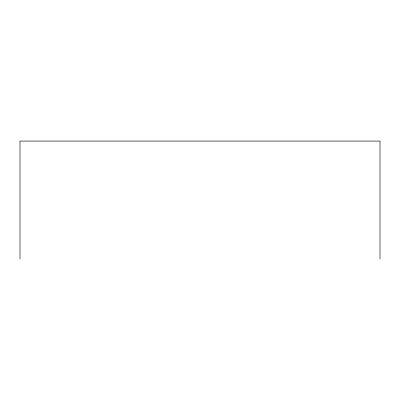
<?xml version="1.0" encoding="UTF-8"?>
<svg xmlns="http://www.w3.org/2000/svg" width="400" height="400" viewBox="0 0 400 400"><rect width="100%" height="100%" fill="white"/><g stroke="black" fill="none" stroke-linecap="round" stroke-linejoin="round"><path stroke-width="0.6" d="M380 258.93L380 141.07L20 141.07L20 258.93"/></g></svg>
